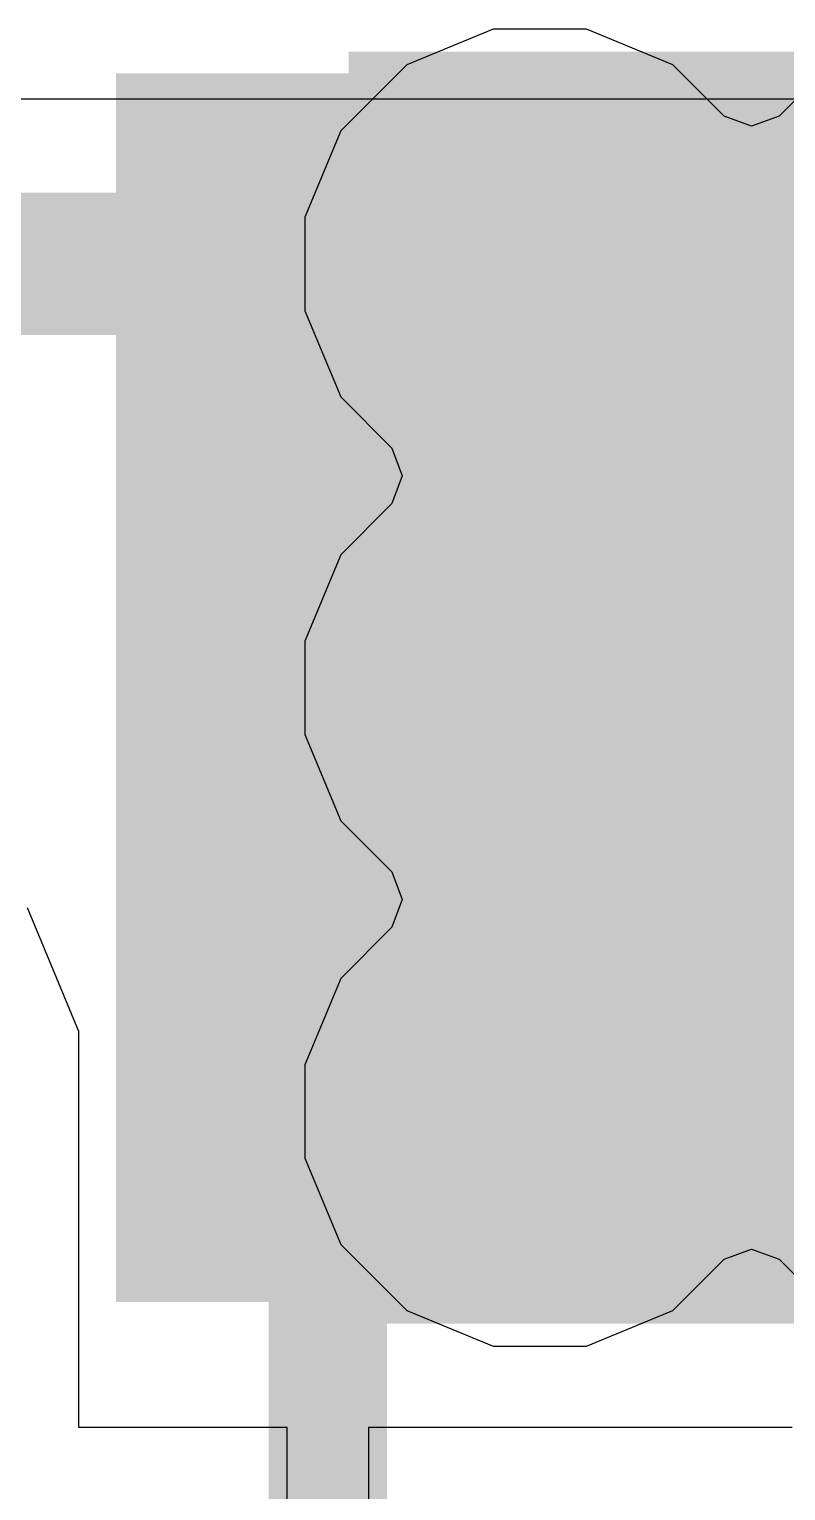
# Model space of a CAD drawing. Header units: inches. Extents: x -4 to 5258, y -4 to 5281.
# Drawn here: x 61.69 to 63.475, y 68.019 to 71.468 of the extents above; entities that cross this region are included whole.
import ezdxf

# ---------------------------------------------------------------- set-up
doc = ezdxf.new("R2010")
doc.units = ezdxf.units.IN
for name, color, linetype in [('Bottom Layer', 5, 'Continuous'), ('Bottom Solder', 6, 'Continuous'), ('Drill Drawing', 1, 'Continuous'), ('Layer 1', 16, 'Continuous'), ('Layer 2', 76, 'Continuous'), ('Top Layer', 1, 'Continuous'), ('Top Paste', 8, 'Continuous'), ('Top Solder', 216, 'Continuous'), ('Via Holes', 16, 'Continuous')]:
    doc.layers.add(name, color=color, linetype=linetype)

# ---------------------------------------------------------------- blocks, each defined once
blk = doc.blocks.new('HTSSOP_38_EP_4_4___4')
at = {"layer": 'Bottom Layer'}
h = blk.add_hatch(color=5, dxfattribs=at)
edge = h.paths.add_edge_path()
edge.add_arc((-1, 2), 0.3, 0, 360)
h = blk.add_hatch(color=5, dxfattribs=at)
edge = h.paths.add_edge_path()
edge.add_arc((0, 2), 0.3, 0, 360)
h = blk.add_hatch(color=5, dxfattribs=at)
edge = h.paths.add_edge_path()
edge.add_arc((1, 2), 0.3, 0, 360)
at = {"layer": 'Bottom Solder'}
h = blk.add_hatch(color=6, dxfattribs=at)
edge = h.paths.add_edge_path()
edge.add_arc((-1, 2), 0.4016, 0, 360)
h = blk.add_hatch(color=6, dxfattribs=at)
edge = h.paths.add_edge_path()
edge.add_arc((0, 2), 0.4016, 0, 360)
h = blk.add_hatch(color=6, dxfattribs=at)
edge = h.paths.add_edge_path()
edge.add_arc((1, 2), 0.4016, 0, 360)
at = {"layer": 'Layer 1'}
h = blk.add_hatch(color=16, dxfattribs=at)
edge = h.paths.add_edge_path()
edge.add_arc((-1, 2), 0.3, 0, 360)
h = blk.add_hatch(color=16, dxfattribs=at)
edge = h.paths.add_edge_path()
edge.add_arc((0, 2), 0.3, 0, 360)
h = blk.add_hatch(color=16, dxfattribs=at)
edge = h.paths.add_edge_path()
edge.add_arc((1, 2), 0.3, 0, 360)
at = {"layer": 'Layer 2'}
h = blk.add_hatch(color=76, dxfattribs=at)
edge = h.paths.add_edge_path()
edge.add_arc((-1, 2), 0.3, 0, 360)
h = blk.add_hatch(color=76, dxfattribs=at)
edge = h.paths.add_edge_path()
edge.add_arc((0, 2), 0.3, 0, 360)
h = blk.add_hatch(color=76, dxfattribs=at)
edge = h.paths.add_edge_path()
edge.add_arc((1, 2), 0.3, 0, 360)
at = {"layer": 'Top Layer'}
blk.add_hatch(color=1, dxfattribs=at).paths.add_polyline_path([(1.45, 2.4), (1.45, -2.4), (-1.45, -2.4), (-1.45, 2.4)])
h = blk.add_hatch(color=1, dxfattribs=at)
edge = h.paths.add_edge_path()
edge.add_arc((-1, 2), 0.3, 0, 360)
h = blk.add_hatch(color=1, dxfattribs=at)
edge = h.paths.add_edge_path()
edge.add_arc((0, 2), 0.3, 0, 360)
h = blk.add_hatch(color=1, dxfattribs=at)
edge = h.paths.add_edge_path()
edge.add_arc((1, 2), 0.3, 0, 360)
at = {"layer": 'Top Paste'}
blk.add_hatch(color=8, dxfattribs=at).paths.add_polyline_path([(1.45, 2.4), (1.45, -2.4), (-1.45, -2.4), (-1.45, 2.4)])
at = {"layer": 'Top Solder'}
blk.add_hatch(color=216, dxfattribs=at).paths.add_polyline_path([(1.5008, 2.4508), (1.5008, -2.4508), (-1.5008, -2.4508), (-1.5008, 2.4508)])
h = blk.add_hatch(color=216, dxfattribs=at)
edge = h.paths.add_edge_path()
edge.add_arc((-1, 2), 0.4016, 0, 360)
h = blk.add_hatch(color=216, dxfattribs=at)
edge = h.paths.add_edge_path()
edge.add_arc((0, 2), 0.4016, 0, 360)
h = blk.add_hatch(color=216, dxfattribs=at)
edge = h.paths.add_edge_path()
edge.add_arc((1, 2), 0.4016, 0, 360)
at = {"layer": 'Via Holes'}
h = blk.add_hatch(color=7, dxfattribs=at)
edge = h.paths.add_edge_path()
edge.add_arc((-1, 2), 0.15, 0, 360)
h = blk.add_hatch(color=7, dxfattribs=at)
edge = h.paths.add_edge_path()
edge.add_arc((0, 2), 0.15, 0, 360)
h = blk.add_hatch(color=7, dxfattribs=at)
edge = h.paths.add_edge_path()
edge.add_arc((1, 2), 0.15, 0, 360)

msp = doc.modelspace()

# ---------------------------------------------------------------- hatches: boundary and pattern name
at = {"layer": 'Top Layer'}
msp.add_hatch(color=1, dxfattribs=at).paths.add_polyline_path([(67.2946, 71.3644), (61.8945, 71.3644), (61.8945, 68.4645), (67.2946, 68.4645)])

# ---------------------------------------------------------------- linework, layer by layer
at = {"layer": 'Bottom Layer'}
msp.add_line((45.2701, 71.3043), (69.2602, 71.3043), dxfattribs=at)
at = {"layer": 'Drill Drawing'}
for points in [[(62.7676, 71.0414, 0.0508, 0.0508, 0), (62.7676, 71.1684, 0.0508, 0.0508, 0)], [(62.7676, 71.1684, 0.0508, 0.0508, 0), (63.0216, 71.1684, 0.0508, 0.0508, 0)], [(63.0216, 71.0414, 0.0508, 0.0508, 0), (63.0216, 71.1684, 0.0508, 0.0508, 0)], [(62.8184, 70.9906, 0.0508, 0.0508, 0), (62.8184, 71.0668, 0.0508, 0.0508, 0)], [(62.8184, 71.0668, 0.0508, 0.0508, 0), (62.9708, 71.0668, 0.0508, 0.0508, 0)], [(62.9708, 70.9906, 0.0508, 0.0508, 0), (62.9708, 71.0668, 0.0508, 0.0508, 0)], [(62.6406, 70.7874, 0.0508, 0.0508, 0), (62.6406, 71.0414, 0.0508, 0.0508, 0)], [(62.6406, 71.0414, 0.0508, 0.0508, 0), (62.7676, 71.0414, 0.0508, 0.0508, 0)], [(63.0216, 71.0414, 0.0508, 0.0508, 0), (63.1486, 71.0414, 0.0508, 0.0508, 0)], [(63.1486, 70.7874, 0.0508, 0.0508, 0), (63.1486, 71.0414, 0.0508, 0.0508, 0)], [(62.7422, 70.8382, 0.0508, 0.0508, 0), (62.7422, 70.9906, 0.0508, 0.0508, 0)], [(62.7422, 70.9906, 0.0508, 0.0508, 0), (62.8184, 70.9906, 0.0508, 0.0508, 0)], [(62.9708, 70.9906, 0.0508, 0.0508, 0), (63.047, 70.9906, 0.0508, 0.0508, 0)], [(63.047, 70.8382, 0.0508, 0.0508, 0), (63.047, 70.9906, 0.0508, 0.0508, 0)], [(62.7422, 70.8382, 0.0508, 0.0508, 0), (62.8184, 70.8382, 0.0508, 0.0508, 0)], [(62.8184, 70.762, 0.0508, 0.0508, 0), (62.8184, 70.8382, 0.0508, 0.0508, 0)], [(62.9708, 70.8382, 0.0508, 0.0508, 0), (63.047, 70.8382, 0.0508, 0.0508, 0)], [(62.9708, 70.762, 0.0508, 0.0508, 0), (62.9708, 70.8382, 0.0508, 0.0508, 0)], [(62.6406, 70.7874, 0.0508, 0.0508, 0), (62.7676, 70.7874, 0.0508, 0.0508, 0)], [(62.7676, 70.6604, 0.0508, 0.0508, 0), (62.7676, 70.7874, 0.0508, 0.0508, 0)], [(62.8184, 70.762, 0.0508, 0.0508, 0), (62.9708, 70.762, 0.0508, 0.0508, 0)], [(63.0216, 70.7874, 0.0508, 0.0508, 0), (63.1486, 70.7874, 0.0508, 0.0508, 0)], [(63.0216, 70.6604, 0.0508, 0.0508, 0), (63.0216, 70.7874, 0.0508, 0.0508, 0)], [(62.7676, 70.6604, 0.0508, 0.0508, 0), (63.0216, 70.6604, 0.0508, 0.0508, 0)], [(62.7676, 70.0414, 0.0508, 0.0508, 0), (62.7676, 70.1684, 0.0508, 0.0508, 0)], [(62.7676, 70.1684, 0.0508, 0.0508, 0), (63.0216, 70.1684, 0.0508, 0.0508, 0)], [(63.0216, 70.0414, 0.0508, 0.0508, 0), (63.0216, 70.1684, 0.0508, 0.0508, 0)], [(62.8184, 69.9906, 0.0508, 0.0508, 0), (62.8184, 70.0668, 0.0508, 0.0508, 0)], [(62.8184, 70.0668, 0.0508, 0.0508, 0), (62.9708, 70.0668, 0.0508, 0.0508, 0)], [(62.9708, 69.9906, 0.0508, 0.0508, 0), (62.9708, 70.0668, 0.0508, 0.0508, 0)], [(62.6406, 69.7874, 0.0508, 0.0508, 0), (62.6406, 70.0414, 0.0508, 0.0508, 0)], [(62.6406, 70.0414, 0.0508, 0.0508, 0), (62.7676, 70.0414, 0.0508, 0.0508, 0)], [(63.0216, 70.0414, 0.0508, 0.0508, 0), (63.1486, 70.0414, 0.0508, 0.0508, 0)], [(63.1486, 69.7874, 0.0508, 0.0508, 0), (63.1486, 70.0414, 0.0508, 0.0508, 0)], [(62.7422, 69.8382, 0.0508, 0.0508, 0), (62.7422, 69.9906, 0.0508, 0.0508, 0)], [(62.7422, 69.9906, 0.0508, 0.0508, 0), (62.8184, 69.9906, 0.0508, 0.0508, 0)], [(62.9708, 69.9906, 0.0508, 0.0508, 0), (63.047, 69.9906, 0.0508, 0.0508, 0)], [(63.047, 69.8382, 0.0508, 0.0508, 0), (63.047, 69.9906, 0.0508, 0.0508, 0)], [(62.7422, 69.8382, 0.0508, 0.0508, 0), (62.8184, 69.8382, 0.0508, 0.0508, 0)], [(62.8184, 69.762, 0.0508, 0.0508, 0), (62.8184, 69.8382, 0.0508, 0.0508, 0)], [(62.9708, 69.8382, 0.0508, 0.0508, 0), (63.047, 69.8382, 0.0508, 0.0508, 0)], [(62.9708, 69.762, 0.0508, 0.0508, 0), (62.9708, 69.8382, 0.0508, 0.0508, 0)], [(62.6406, 69.7874, 0.0508, 0.0508, 0), (62.7676, 69.7874, 0.0508, 0.0508, 0)], [(62.7676, 69.6604, 0.0508, 0.0508, 0), (62.7676, 69.7874, 0.0508, 0.0508, 0)], [(62.8184, 69.762, 0.0508, 0.0508, 0), (62.9708, 69.762, 0.0508, 0.0508, 0)], [(63.0216, 69.7874, 0.0508, 0.0508, 0), (63.1486, 69.7874, 0.0508, 0.0508, 0)], [(63.0216, 69.6604, 0.0508, 0.0508, 0), (63.0216, 69.7874, 0.0508, 0.0508, 0)], [(62.7676, 69.6604, 0.0508, 0.0508, 0), (63.0216, 69.6604, 0.0508, 0.0508, 0)], [(62.7676, 69.0414, 0.0508, 0.0508, 0), (62.7676, 69.1684, 0.0508, 0.0508, 0)], [(62.7676, 69.1684, 0.0508, 0.0508, 0), (63.0216, 69.1684, 0.0508, 0.0508, 0)], [(63.0216, 69.0414, 0.0508, 0.0508, 0), (63.0216, 69.1684, 0.0508, 0.0508, 0)], [(62.8184, 68.9906, 0.0508, 0.0508, 0), (62.8184, 69.0668, 0.0508, 0.0508, 0)], [(62.8184, 69.0668, 0.0508, 0.0508, 0), (62.9708, 69.0668, 0.0508, 0.0508, 0)], [(62.9708, 68.9906, 0.0508, 0.0508, 0), (62.9708, 69.0668, 0.0508, 0.0508, 0)], [(62.6406, 68.7874, 0.0508, 0.0508, 0), (62.6406, 69.0414, 0.0508, 0.0508, 0)], [(62.6406, 69.0414, 0.0508, 0.0508, 0), (62.7676, 69.0414, 0.0508, 0.0508, 0)], [(63.0216, 69.0414, 0.0508, 0.0508, 0), (63.1486, 69.0414, 0.0508, 0.0508, 0)], [(63.1486, 68.7874, 0.0508, 0.0508, 0), (63.1486, 69.0414, 0.0508, 0.0508, 0)], [(62.7422, 68.8382, 0.0508, 0.0508, 0), (62.7422, 68.9906, 0.0508, 0.0508, 0)], [(62.7422, 68.9906, 0.0508, 0.0508, 0), (62.8184, 68.9906, 0.0508, 0.0508, 0)], [(62.9708, 68.9906, 0.0508, 0.0508, 0), (63.047, 68.9906, 0.0508, 0.0508, 0)], [(63.047, 68.8382, 0.0508, 0.0508, 0), (63.047, 68.9906, 0.0508, 0.0508, 0)], [(62.7422, 68.8382, 0.0508, 0.0508, 0), (62.8184, 68.8382, 0.0508, 0.0508, 0)], [(62.8184, 68.762, 0.0508, 0.0508, 0), (62.8184, 68.8382, 0.0508, 0.0508, 0)], [(62.9708, 68.8382, 0.0508, 0.0508, 0), (63.047, 68.8382, 0.0508, 0.0508, 0)], [(62.9708, 68.762, 0.0508, 0.0508, 0), (62.9708, 68.8382, 0.0508, 0.0508, 0)], [(62.6406, 68.7874, 0.0508, 0.0508, 0), (62.7676, 68.7874, 0.0508, 0.0508, 0)], [(62.7676, 68.6604, 0.0508, 0.0508, 0), (62.7676, 68.7874, 0.0508, 0.0508, 0)], [(62.8184, 68.762, 0.0508, 0.0508, 0), (62.9708, 68.762, 0.0508, 0.0508, 0)], [(63.0216, 68.7874, 0.0508, 0.0508, 0), (63.1486, 68.7874, 0.0508, 0.0508, 0)], [(63.0216, 68.6604, 0.0508, 0.0508, 0), (63.0216, 68.7874, 0.0508, 0.0508, 0)], [(62.7676, 68.6604, 0.0508, 0.0508, 0), (63.0216, 68.6604, 0.0508, 0.0508, 0)]]:
    msp.add_lwpolyline(points, format="xyseb", dxfattribs=at)
for points in [[(62.7549, 71.1684, 0.0254, 0.0254, 1), (62.7803, 71.1684, 0.0254, 0.0254, 1)], [(62.7549, 71.1684, 0.0254, 0.0254, 1), (62.7803, 71.1684, 0.0254, 0.0254, 1)], [(63.0089, 71.1684, 0.0254, 0.0254, 1), (63.0343, 71.1684, 0.0254, 0.0254, 1)], [(63.0089, 71.1684, 0.0254, 0.0254, 1), (63.0343, 71.1684, 0.0254, 0.0254, 1)], [(62.8057, 71.0668, 0.0254, 0.0254, 1), (62.8311, 71.0668, 0.0254, 0.0254, 1)], [(62.8057, 71.0668, 0.0254, 0.0254, 1), (62.8311, 71.0668, 0.0254, 0.0254, 1)], [(62.9581, 71.0668, 0.0254, 0.0254, 1), (62.9835, 71.0668, 0.0254, 0.0254, 1)], [(62.9581, 71.0668, 0.0254, 0.0254, 1), (62.9835, 71.0668, 0.0254, 0.0254, 1)], [(62.6279, 71.0414, 0.0254, 0.0254, 1), (62.6533, 71.0414, 0.0254, 0.0254, 1)], [(62.6279, 71.0414, 0.0254, 0.0254, 1), (62.6533, 71.0414, 0.0254, 0.0254, 1)], [(62.7549, 71.0414, 0.0254, 0.0254, 1), (62.7803, 71.0414, 0.0254, 0.0254, 1)], [(62.7549, 71.0414, 0.0254, 0.0254, 1), (62.7803, 71.0414, 0.0254, 0.0254, 1)], [(63.0089, 71.0414, 0.0254, 0.0254, 1), (63.0343, 71.0414, 0.0254, 0.0254, 1)], [(63.0089, 71.0414, 0.0254, 0.0254, 1), (63.0343, 71.0414, 0.0254, 0.0254, 1)], [(63.1359, 71.0414, 0.0254, 0.0254, 1), (63.1613, 71.0414, 0.0254, 0.0254, 1)], [(63.1359, 71.0414, 0.0254, 0.0254, 1), (63.1613, 71.0414, 0.0254, 0.0254, 1)], [(62.7295, 70.9906, 0.0254, 0.0254, 1), (62.7549, 70.9906, 0.0254, 0.0254, 1)], [(62.7295, 70.9906, 0.0254, 0.0254, 1), (62.7549, 70.9906, 0.0254, 0.0254, 1)], [(62.8057, 70.9906, 0.0254, 0.0254, 1), (62.8311, 70.9906, 0.0254, 0.0254, 1)], [(62.8057, 70.9906, 0.0254, 0.0254, 1), (62.8311, 70.9906, 0.0254, 0.0254, 1)], [(62.9581, 70.9906, 0.0254, 0.0254, 1), (62.9835, 70.9906, 0.0254, 0.0254, 1)], [(62.9581, 70.9906, 0.0254, 0.0254, 1), (62.9835, 70.9906, 0.0254, 0.0254, 1)], [(63.0343, 70.9906, 0.0254, 0.0254, 1), (63.0597, 70.9906, 0.0254, 0.0254, 1)], [(63.0343, 70.9906, 0.0254, 0.0254, 1), (63.0597, 70.9906, 0.0254, 0.0254, 1)], [(62.7295, 70.8382, 0.0254, 0.0254, 1), (62.7549, 70.8382, 0.0254, 0.0254, 1)], [(62.7295, 70.8382, 0.0254, 0.0254, 1), (62.7549, 70.8382, 0.0254, 0.0254, 1)], [(62.8057, 70.8382, 0.0254, 0.0254, 1), (62.8311, 70.8382, 0.0254, 0.0254, 1)], [(62.8057, 70.8382, 0.0254, 0.0254, 1), (62.8311, 70.8382, 0.0254, 0.0254, 1)], [(62.9581, 70.8382, 0.0254, 0.0254, 1), (62.9835, 70.8382, 0.0254, 0.0254, 1)], [(62.9581, 70.8382, 0.0254, 0.0254, 1), (62.9835, 70.8382, 0.0254, 0.0254, 1)], [(63.0343, 70.8382, 0.0254, 0.0254, 1), (63.0597, 70.8382, 0.0254, 0.0254, 1)], [(63.0343, 70.8382, 0.0254, 0.0254, 1), (63.0597, 70.8382, 0.0254, 0.0254, 1)], [(62.6279, 70.7874, 0.0254, 0.0254, 1), (62.6533, 70.7874, 0.0254, 0.0254, 1)], [(62.6279, 70.7874, 0.0254, 0.0254, 1), (62.6533, 70.7874, 0.0254, 0.0254, 1)], [(62.7549, 70.7874, 0.0254, 0.0254, 1), (62.7803, 70.7874, 0.0254, 0.0254, 1)], [(62.7549, 70.7874, 0.0254, 0.0254, 1), (62.7803, 70.7874, 0.0254, 0.0254, 1)], [(62.8057, 70.762, 0.0254, 0.0254, 1), (62.8311, 70.762, 0.0254, 0.0254, 1)], [(62.8057, 70.762, 0.0254, 0.0254, 1), (62.8311, 70.762, 0.0254, 0.0254, 1)], [(62.9581, 70.762, 0.0254, 0.0254, 1), (62.9835, 70.762, 0.0254, 0.0254, 1)], [(62.9581, 70.762, 0.0254, 0.0254, 1), (62.9835, 70.762, 0.0254, 0.0254, 1)], [(63.0089, 70.7874, 0.0254, 0.0254, 1), (63.0343, 70.7874, 0.0254, 0.0254, 1)], [(63.0089, 70.7874, 0.0254, 0.0254, 1), (63.0343, 70.7874, 0.0254, 0.0254, 1)], [(63.1359, 70.7874, 0.0254, 0.0254, 1), (63.1613, 70.7874, 0.0254, 0.0254, 1)], [(63.1359, 70.7874, 0.0254, 0.0254, 1), (63.1613, 70.7874, 0.0254, 0.0254, 1)], [(62.7549, 70.6604, 0.0254, 0.0254, 1), (62.7803, 70.6604, 0.0254, 0.0254, 1)], [(62.7549, 70.6604, 0.0254, 0.0254, 1), (62.7803, 70.6604, 0.0254, 0.0254, 1)], [(63.0089, 70.6604, 0.0254, 0.0254, 1), (63.0343, 70.6604, 0.0254, 0.0254, 1)], [(63.0089, 70.6604, 0.0254, 0.0254, 1), (63.0343, 70.6604, 0.0254, 0.0254, 1)], [(62.7549, 70.1684, 0.0254, 0.0254, 1), (62.7803, 70.1684, 0.0254, 0.0254, 1)], [(62.7549, 70.1684, 0.0254, 0.0254, 1), (62.7803, 70.1684, 0.0254, 0.0254, 1)], [(63.0089, 70.1684, 0.0254, 0.0254, 1), (63.0343, 70.1684, 0.0254, 0.0254, 1)], [(63.0089, 70.1684, 0.0254, 0.0254, 1), (63.0343, 70.1684, 0.0254, 0.0254, 1)], [(62.8057, 70.0668, 0.0254, 0.0254, 1), (62.8311, 70.0668, 0.0254, 0.0254, 1)], [(62.8057, 70.0668, 0.0254, 0.0254, 1), (62.8311, 70.0668, 0.0254, 0.0254, 1)], [(62.9581, 70.0668, 0.0254, 0.0254, 1), (62.9835, 70.0668, 0.0254, 0.0254, 1)], [(62.9581, 70.0668, 0.0254, 0.0254, 1), (62.9835, 70.0668, 0.0254, 0.0254, 1)], [(62.6279, 70.0414, 0.0254, 0.0254, 1), (62.6533, 70.0414, 0.0254, 0.0254, 1)], [(62.6279, 70.0414, 0.0254, 0.0254, 1), (62.6533, 70.0414, 0.0254, 0.0254, 1)], [(62.7549, 70.0414, 0.0254, 0.0254, 1), (62.7803, 70.0414, 0.0254, 0.0254, 1)], [(62.7549, 70.0414, 0.0254, 0.0254, 1), (62.7803, 70.0414, 0.0254, 0.0254, 1)], [(63.0089, 70.0414, 0.0254, 0.0254, 1), (63.0343, 70.0414, 0.0254, 0.0254, 1)], [(63.0089, 70.0414, 0.0254, 0.0254, 1), (63.0343, 70.0414, 0.0254, 0.0254, 1)], [(63.1359, 70.0414, 0.0254, 0.0254, 1), (63.1613, 70.0414, 0.0254, 0.0254, 1)], [(63.1359, 70.0414, 0.0254, 0.0254, 1), (63.1613, 70.0414, 0.0254, 0.0254, 1)], [(62.7295, 69.9906, 0.0254, 0.0254, 1), (62.7549, 69.9906, 0.0254, 0.0254, 1)], [(62.7295, 69.9906, 0.0254, 0.0254, 1), (62.7549, 69.9906, 0.0254, 0.0254, 1)], [(62.8057, 69.9906, 0.0254, 0.0254, 1), (62.8311, 69.9906, 0.0254, 0.0254, 1)], [(62.8057, 69.9906, 0.0254, 0.0254, 1), (62.8311, 69.9906, 0.0254, 0.0254, 1)], [(62.9581, 69.9906, 0.0254, 0.0254, 1), (62.9835, 69.9906, 0.0254, 0.0254, 1)], [(62.9581, 69.9906, 0.0254, 0.0254, 1), (62.9835, 69.9906, 0.0254, 0.0254, 1)], [(63.0343, 69.9906, 0.0254, 0.0254, 1), (63.0597, 69.9906, 0.0254, 0.0254, 1)], [(63.0343, 69.9906, 0.0254, 0.0254, 1), (63.0597, 69.9906, 0.0254, 0.0254, 1)], [(62.7295, 69.8382, 0.0254, 0.0254, 1), (62.7549, 69.8382, 0.0254, 0.0254, 1)], [(62.7295, 69.8382, 0.0254, 0.0254, 1), (62.7549, 69.8382, 0.0254, 0.0254, 1)], [(62.8057, 69.8382, 0.0254, 0.0254, 1), (62.8311, 69.8382, 0.0254, 0.0254, 1)], [(62.8057, 69.8382, 0.0254, 0.0254, 1), (62.8311, 69.8382, 0.0254, 0.0254, 1)], [(62.9581, 69.8382, 0.0254, 0.0254, 1), (62.9835, 69.8382, 0.0254, 0.0254, 1)], [(62.9581, 69.8382, 0.0254, 0.0254, 1), (62.9835, 69.8382, 0.0254, 0.0254, 1)], [(63.0343, 69.8382, 0.0254, 0.0254, 1), (63.0597, 69.8382, 0.0254, 0.0254, 1)], [(63.0343, 69.8382, 0.0254, 0.0254, 1), (63.0597, 69.8382, 0.0254, 0.0254, 1)], [(62.6279, 69.7874, 0.0254, 0.0254, 1), (62.6533, 69.7874, 0.0254, 0.0254, 1)], [(62.6279, 69.7874, 0.0254, 0.0254, 1), (62.6533, 69.7874, 0.0254, 0.0254, 1)], [(62.7549, 69.7874, 0.0254, 0.0254, 1), (62.7803, 69.7874, 0.0254, 0.0254, 1)], [(62.7549, 69.7874, 0.0254, 0.0254, 1), (62.7803, 69.7874, 0.0254, 0.0254, 1)], [(62.8057, 69.762, 0.0254, 0.0254, 1), (62.8311, 69.762, 0.0254, 0.0254, 1)], [(62.8057, 69.762, 0.0254, 0.0254, 1), (62.8311, 69.762, 0.0254, 0.0254, 1)], [(62.9581, 69.762, 0.0254, 0.0254, 1), (62.9835, 69.762, 0.0254, 0.0254, 1)], [(62.9581, 69.762, 0.0254, 0.0254, 1), (62.9835, 69.762, 0.0254, 0.0254, 1)], [(63.0089, 69.7874, 0.0254, 0.0254, 1), (63.0343, 69.7874, 0.0254, 0.0254, 1)], [(63.0089, 69.7874, 0.0254, 0.0254, 1), (63.0343, 69.7874, 0.0254, 0.0254, 1)], [(63.1359, 69.7874, 0.0254, 0.0254, 1), (63.1613, 69.7874, 0.0254, 0.0254, 1)], [(63.1359, 69.7874, 0.0254, 0.0254, 1), (63.1613, 69.7874, 0.0254, 0.0254, 1)], [(62.7549, 69.6604, 0.0254, 0.0254, 1), (62.7803, 69.6604, 0.0254, 0.0254, 1)], [(62.7549, 69.6604, 0.0254, 0.0254, 1), (62.7803, 69.6604, 0.0254, 0.0254, 1)], [(63.0089, 69.6604, 0.0254, 0.0254, 1), (63.0343, 69.6604, 0.0254, 0.0254, 1)], [(63.0089, 69.6604, 0.0254, 0.0254, 1), (63.0343, 69.6604, 0.0254, 0.0254, 1)], [(62.7549, 69.1684, 0.0254, 0.0254, 1), (62.7803, 69.1684, 0.0254, 0.0254, 1)], [(62.7549, 69.1684, 0.0254, 0.0254, 1), (62.7803, 69.1684, 0.0254, 0.0254, 1)], [(63.0089, 69.1684, 0.0254, 0.0254, 1), (63.0343, 69.1684, 0.0254, 0.0254, 1)], [(63.0089, 69.1684, 0.0254, 0.0254, 1), (63.0343, 69.1684, 0.0254, 0.0254, 1)], [(62.8057, 69.0668, 0.0254, 0.0254, 1), (62.8311, 69.0668, 0.0254, 0.0254, 1)], [(62.8057, 69.0668, 0.0254, 0.0254, 1), (62.8311, 69.0668, 0.0254, 0.0254, 1)], [(62.9581, 69.0668, 0.0254, 0.0254, 1), (62.9835, 69.0668, 0.0254, 0.0254, 1)], [(62.9581, 69.0668, 0.0254, 0.0254, 1), (62.9835, 69.0668, 0.0254, 0.0254, 1)], [(62.6279, 69.0414, 0.0254, 0.0254, 1), (62.6533, 69.0414, 0.0254, 0.0254, 1)], [(62.6279, 69.0414, 0.0254, 0.0254, 1), (62.6533, 69.0414, 0.0254, 0.0254, 1)], [(62.7549, 69.0414, 0.0254, 0.0254, 1), (62.7803, 69.0414, 0.0254, 0.0254, 1)], [(62.7549, 69.0414, 0.0254, 0.0254, 1), (62.7803, 69.0414, 0.0254, 0.0254, 1)], [(63.0089, 69.0414, 0.0254, 0.0254, 1), (63.0343, 69.0414, 0.0254, 0.0254, 1)], [(63.0089, 69.0414, 0.0254, 0.0254, 1), (63.0343, 69.0414, 0.0254, 0.0254, 1)], [(63.1359, 69.0414, 0.0254, 0.0254, 1), (63.1613, 69.0414, 0.0254, 0.0254, 1)], [(63.1359, 69.0414, 0.0254, 0.0254, 1), (63.1613, 69.0414, 0.0254, 0.0254, 1)], [(62.7295, 68.9906, 0.0254, 0.0254, 1), (62.7549, 68.9906, 0.0254, 0.0254, 1)], [(62.7295, 68.9906, 0.0254, 0.0254, 1), (62.7549, 68.9906, 0.0254, 0.0254, 1)], [(62.8057, 68.9906, 0.0254, 0.0254, 1), (62.8311, 68.9906, 0.0254, 0.0254, 1)], [(62.8057, 68.9906, 0.0254, 0.0254, 1), (62.8311, 68.9906, 0.0254, 0.0254, 1)], [(62.9581, 68.9906, 0.0254, 0.0254, 1), (62.9835, 68.9906, 0.0254, 0.0254, 1)], [(62.9581, 68.9906, 0.0254, 0.0254, 1), (62.9835, 68.9906, 0.0254, 0.0254, 1)], [(63.0343, 68.9906, 0.0254, 0.0254, 1), (63.0597, 68.9906, 0.0254, 0.0254, 1)], [(63.0343, 68.9906, 0.0254, 0.0254, 1), (63.0597, 68.9906, 0.0254, 0.0254, 1)], [(62.7295, 68.8382, 0.0254, 0.0254, 1), (62.7549, 68.8382, 0.0254, 0.0254, 1)], [(62.7295, 68.8382, 0.0254, 0.0254, 1), (62.7549, 68.8382, 0.0254, 0.0254, 1)], [(62.8057, 68.8382, 0.0254, 0.0254, 1), (62.8311, 68.8382, 0.0254, 0.0254, 1)], [(62.8057, 68.8382, 0.0254, 0.0254, 1), (62.8311, 68.8382, 0.0254, 0.0254, 1)], [(62.9581, 68.8382, 0.0254, 0.0254, 1), (62.9835, 68.8382, 0.0254, 0.0254, 1)], [(62.9581, 68.8382, 0.0254, 0.0254, 1), (62.9835, 68.8382, 0.0254, 0.0254, 1)], [(63.0343, 68.8382, 0.0254, 0.0254, 1), (63.0597, 68.8382, 0.0254, 0.0254, 1)], [(63.0343, 68.8382, 0.0254, 0.0254, 1), (63.0597, 68.8382, 0.0254, 0.0254, 1)], [(62.6279, 68.7874, 0.0254, 0.0254, 1), (62.6533, 68.7874, 0.0254, 0.0254, 1)], [(62.6279, 68.7874, 0.0254, 0.0254, 1), (62.6533, 68.7874, 0.0254, 0.0254, 1)], [(62.7549, 68.7874, 0.0254, 0.0254, 1), (62.7803, 68.7874, 0.0254, 0.0254, 1)], [(62.7549, 68.7874, 0.0254, 0.0254, 1), (62.7803, 68.7874, 0.0254, 0.0254, 1)], [(62.8057, 68.762, 0.0254, 0.0254, 1), (62.8311, 68.762, 0.0254, 0.0254, 1)], [(62.8057, 68.762, 0.0254, 0.0254, 1), (62.8311, 68.762, 0.0254, 0.0254, 1)], [(62.9581, 68.762, 0.0254, 0.0254, 1), (62.9835, 68.762, 0.0254, 0.0254, 1)], [(62.9581, 68.762, 0.0254, 0.0254, 1), (62.9835, 68.762, 0.0254, 0.0254, 1)], [(63.0089, 68.7874, 0.0254, 0.0254, 1), (63.0343, 68.7874, 0.0254, 0.0254, 1)], [(63.0089, 68.7874, 0.0254, 0.0254, 1), (63.0343, 68.7874, 0.0254, 0.0254, 1)], [(63.1359, 68.7874, 0.0254, 0.0254, 1), (63.1613, 68.7874, 0.0254, 0.0254, 1)], [(63.1359, 68.7874, 0.0254, 0.0254, 1), (63.1613, 68.7874, 0.0254, 0.0254, 1)], [(62.7549, 68.6604, 0.0254, 0.0254, 1), (62.7803, 68.6604, 0.0254, 0.0254, 1)], [(62.7549, 68.6604, 0.0254, 0.0254, 1), (62.7803, 68.6604, 0.0254, 0.0254, 1)], [(63.0089, 68.6604, 0.0254, 0.0254, 1), (63.0343, 68.6604, 0.0254, 0.0254, 1)], [(63.0089, 68.6604, 0.0254, 0.0254, 1), (63.0343, 68.6604, 0.0254, 0.0254, 1)]]:
    msp.add_lwpolyline(points, format="xyseb", close=True, dxfattribs=at)
at = {"layer": 'Layer 2'}
for p, q in [((62.7844, 71.4684), (62.5808, 71.3841)), ((63.0048, 71.4684), (62.7844, 71.4684)), ((63.2084, 71.3841), (63.0048, 71.4684)), ((62.5808, 71.3841), (62.4249, 71.2283)), ((63.3294, 71.2631), (63.2084, 71.3841)), ((63.5808, 71.3841), (63.4598, 71.2631)), ((63.3946, 71.2393), (63.3294, 71.2631)), ((63.4598, 71.2631), (63.3946, 71.2393)), ((62.4249, 71.2283), (62.3406, 71.0246)), ((62.3406, 71.0246), (62.3406, 70.8042)), ((62.3406, 70.8042), (62.4249, 70.6006)), ((62.4249, 70.6006), (62.5459, 70.4796)), ((62.5459, 70.4796), (62.5697, 70.4144)), ((62.5697, 70.4144), (62.5459, 70.3492)), ((62.5459, 70.3492), (62.4249, 70.2283)), ((62.4249, 70.2283), (62.3406, 70.0246)), ((62.3406, 70.0246), (62.3406, 69.8042)), ((62.3406, 69.8042), (62.4249, 69.6006)), ((62.4249, 69.6006), (62.5459, 69.4796)), ((62.5459, 69.4796), (62.5697, 69.4144)), ((62.5697, 69.4144), (62.5459, 69.3492)), ((62.5459, 69.3492), (62.4249, 69.2283)), ((62.4249, 69.2283), (62.3406, 69.0246)), ((62.3406, 69.0246), (62.3406, 68.8042)), ((62.3406, 68.8042), (62.4249, 68.6006)), ((62.4249, 68.6006), (62.5808, 68.4448)), ((63.3294, 68.5658), (63.3946, 68.5896)), ((63.3946, 68.5896), (63.4598, 68.5658)), ((63.2084, 68.4448), (63.3294, 68.5658)), ((63.4598, 68.5658), (63.5808, 68.4448)), ((62.5808, 68.4448), (62.7844, 68.3604)), ((63.0048, 68.3604), (63.2084, 68.4448)), ((62.7844, 68.3604), (63.0048, 68.3604))]:
    msp.add_line(p, q, dxfattribs=at)
at = {"layer": 'Top Layer'}
for p, q in [((61.807, 69.103), (61.6862, 69.3946)), ((61.807, 68.1684), (61.807, 69.103)), ((62.2985, 68.1684), (61.807, 68.1684)), ((62.2985, 67.48), (62.2985, 68.1684)), ((63.2985, 68.1684), (62.4905, 68.1684)), ((62.4905, 68.1684), (62.4905, 67.4387)), ((63.4905, 68.1684), (63.2985, 68.1684)), ((63.2985, 68.1684), (63.2985, 68.1684))]:
    msp.add_line(p, q, dxfattribs=at)
for points in [[(60.5912, 70.9146, 0.3356, 0.3356, 0), (62.8944, 70.9146, 0.3356, 0.3356, 0)], [(62.8944, 70.9146, 0.3356, 0.3356, 0), (62.8946, 70.9144, 0.3356, 0.3356, 0)], [(62.3946, 69.4145, 0.2794, 0.2794, 0), (62.8946, 69.9144, 0.2794, 0.2794, 0)], [(62.3946, 67.1144, 0.2794, 0.2794, 0), (62.3946, 69.4145, 0.2794, 0.2794, 0)]]:
    msp.add_lwpolyline(points, format="xyseb", dxfattribs=at)
for points in [[(62.8105, 70.9146, 0.1678, 0.1678, 1), (62.9784, 70.9146, 0.1678, 0.1678, 1)], [(62.8105, 70.9146, 0.1678, 0.1678, 1), (62.9784, 70.9146, 0.1678, 0.1678, 1)], [(62.8107, 70.9144, 0.1678, 0.1678, 1), (62.9785, 70.9144, 0.1678, 0.1678, 1)], [(62.8247, 69.9144, 0.1397, 0.1397, 1), (62.9644, 69.9144, 0.1397, 0.1397, 1)], [(62.3247, 69.4145, 0.1397, 0.1397, 1), (62.4644, 69.4145, 0.1397, 0.1397, 1)], [(62.3247, 69.4145, 0.1397, 0.1397, 1), (62.4644, 69.4145, 0.1397, 0.1397, 1)]]:
    msp.add_lwpolyline(points, format="xyseb", close=True, dxfattribs=at)

# ---------------------------------------------------------------- block references
at = {"rotation": 90}
msp.add_blockref('HTSSOP_38_EP_4_4___4', (64.8946, 69.9144), dxfattribs=at)

doc.saveas('drawing.dxf')
